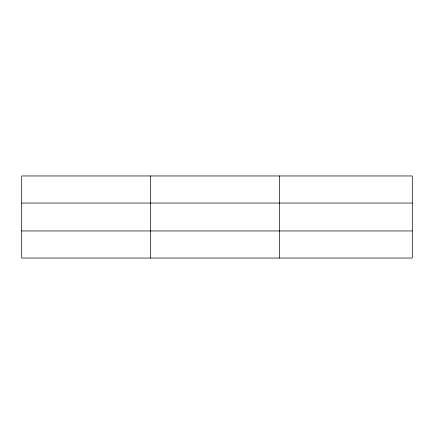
<?xml version="1.0" encoding="UTF-8"?>
<svg xmlns="http://www.w3.org/2000/svg" width="434" height="434" viewBox="0 0 434 434"><rect width="100%" height="100%" fill="white"/><g stroke="black" fill="none" stroke-linecap="round" stroke-linejoin="round"><path stroke-width="0.65" d="M150.598 175.96L150.598 258.04M279.496 175.96L279.496 258.04M412.3 203.047L412.3 175.96L21.7 175.96L21.7 258.04L412.3 258.04L412.3 203.047L21.7 203.047M21.7 230.953L412.3 230.953"/></g></svg>
